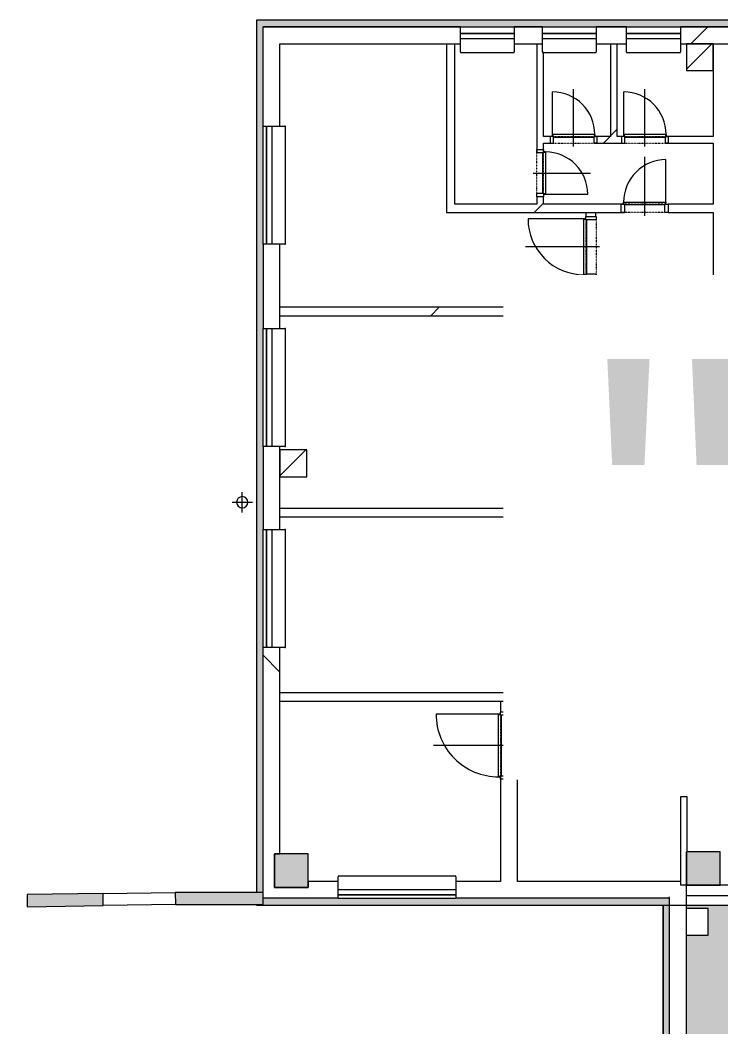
# Model space of a CAD drawing. Header units: millimetres. Extents: x -17526 to 208316, y -45352 to 20466.
# Drawn here: x 6900 to 17315, y -6046 to 8910 of the extents above; entities that cross this region are included whole.
import ezdxf

# ---------------------------------------------------------------- set-up
doc = ezdxf.new("R2010")
doc.units = ezdxf.units.MM
doc.linetypes.add('Čerchovaná se dvěma tečkami', pattern=[2.59, 1, -0.53, 0, -0.53, 0, -0.53])
for name, color, linetype, lineweight in [('A-DETL-GENF', 92, 'Continuous', 9), ('A-DETL-THIN', 151, 'Continuous', 9), ('A-DOOR', 31, 'Continuous', 9), ('A-DOOR-FRAM', 31, 'Continuous', 9), ('A-GENM', 13, 'Continuous', 9), ('A-GLAZ', 151, 'Continuous', 9), ('A-WALL', 113, 'Continuous', 9), ('A-WALL-PATT', 111, 'Continuous', 9), ('G-ANNO-TEXT', 231, 'Continuous', 9), ('P-PIPE', 3, 'Continuous', 9), ('P-PIPE-CNTR', 3, 'Continuous', 9), ('S-COLS', 52, 'Continuous', 9)]:
    doc.layers.add(name, color=color, linetype=linetype, lineweight=lineweight)
doc.styles.add('Arial', font='arial.ttf', dxfattribs={"height": 5000})
pattern_1 = [(45, (0, 0), (-4242.6, 4242.6), [])]
pattern_2 = [(45, (0, 0), (-7184, 7184), []), (45, (2874, 0), (-7184, 7184), []), (45, (8621, 0), (-4310.5, 10058), [4064, -2032, 67, -1965])]
pattern_3 = [(45, (0, 0), (-7184.2, 7184.2), []), (45, (2874, -3e-12), (-7184.2, 7184.2), []), (45, (8621, -8e-12), (-4310.5, 10058), [4064, -2032, 67, -1965])]
pattern_4 = [(45, (0, 0), (-7184, 7184), []), (45, (2874, -3e-12), (-7184, 7184), []), (45, (8621, -7e-12), (-4311, 10058), [4064, -2032, 67, -1965])]

# ---------------------------------------------------------------- blocks, each defined once
blk = doc.blocks.new('OKNO_2k_ - OKNO_2k_1750 x 1750-1963716-Mapka _ závislý 13')
at = {"layer": 'A-GLAZ'}
for p, q in [((-875, 126), (875, 126)), ((-875, 75), (-875, 126)), ((875, 75), (-875, 75)), ((-875, 75), (875, 75)), ((-875, -5), (-875, 75)), ((875, 126), (875, 75)), ((875, 75), (875, -5)), ((875, -5), (-875, -5))]:
    blk.add_line(p, q, dxfattribs=at)
blk = doc.blocks.new('OKNO_1k - OKNO_1k_800x900-2034288-Mapka _ závislý 13')
at = {"layer": 'A-GLAZ'}
for p, q in [((-400, 126), (400, 126)), ((-400, 25), (-400, 126)), ((400, 25), (-400, 25)), ((-400, 25), (400, 25)), ((-400, -55), (-400, 25)), ((400, 126), (400, 25)), ((400, 25), (400, -55)), ((400, -55), (-400, -55))]:
    blk.add_line(p, q, dxfattribs=at)
blk = doc.blocks.new('parapet s nosem_vnitní - parapet s nosem_vnitní-1280353-Mapka _ závislý 13')
at = {"layer": 'A-GENM'}
for p, q in [((-400, -190), (-400, 0)), ((400, 0), (400, -190)), ((-400, -190), (-400, -200)), ((-400, -200), (400, -200)), ((-400, -200), (400, -200)), ((400, -200), (400, -190))]:
    blk.add_line(p, q, dxfattribs=at)
blk = doc.blocks.new('OKNO_1k - OKNO_1k_800x900-2034289-Mapka _ závislý 13')
at = {"layer": 'A-GLAZ'}
for p, q in [((-400, 126), (400, 126)), ((-400, 25), (-400, 126)), ((400, 25), (-400, 25)), ((-400, 25), (400, 25)), ((-400, -55), (-400, 25)), ((400, 126), (400, 25)), ((400, 25), (400, -55)), ((400, -55), (-400, -55))]:
    blk.add_line(p, q, dxfattribs=at)
blk = doc.blocks.new('Betonový čtvercový sloup - 400 x 400-V66-Mapka _ závislý 13')
at = {"layer": 'S-COLS'}
h = blk.add_hatch(dxfattribs=at)
h.set_pattern_fill('FP_71', color=256, style=0, pattern_type=2)
h.set_pattern_definition([(45, (-16971, -2366), (-7184, 7184), []), (45, (-14098, -2366), (-7184, 7184), []), (45, (-8350, -2366), (-4311, 10058), [4064, -2032, 67, -1965])])
h.paths.add_polyline_path([(-200, -200), (200, -200), (200, 200), (-200, 200)])
for p, q in [((200, 200), (-200, 200)), ((-200, 200), (-200, -200)), ((200, -200), (200, 200)), ((-200, -200), (200, -200))]:
    blk.add_line(p, q, dxfattribs=at)
blk = doc.blocks.new('parapet s nosem_vnitní - parapet s nosem_vnitní-1501804-Mapka _ závislý 13')
at = {"layer": 'A-GENM'}
for p, q in [((-875, -190), (-875, 0)), ((875, 0), (875, -190)), ((-875, -190), (-875, -200)), ((-875, -200), (875, -200)), ((-875, -200), (875, -200)), ((875, -200), (875, -190))]:
    blk.add_line(p, q, dxfattribs=at)
blk = doc.blocks.new('DVERE_1k_oblozka - DD03_01_800x1970_koupelna-1549494-Mapka _ závislý 13')
at = {"layer": 'A-DOOR'}
for p, q in [((-450, 78), (-400, 78)), ((-450, -72), (-450, 78)), ((-400, 78), (-400, -72)), ((0, 128), (0, -972)), ((400, 78), (450, 78)), ((400, -72), (400, 78)), ((450, 78), (450, -72)), ((-400, -72), (-450, -72)), ((-415, -72), (-415, -932)), ((-415, -87), (-400, -87)), ((-415, -102), (-415, -87)), ((415, -102), (-415, -102)), ((-400, -62), (400, -62)), ((305, -102), (-305, -102)), ((450, -72), (400, -72)), ((400, -87), (415, -87)), ((415, -102), (415, -72)), ((415, -87), (415, -102))]:
    blk.add_line(p, q, dxfattribs=at)
at = {"layer": 'A-DOOR', "linetype": 'Čerchovaná se dvěma tečkami'}
for p, q in [((-400, 78), (400, 78)), ((-400, -72), (400, -72))]:
    blk.add_line(p, q, dxfattribs=at)
at = {"layer": 'A-DOOR'}
blk.add_arc((-415, -102), 830, 270, 0, dxfattribs=at)
at = {"layer": 'A-DOOR-FRAM'}
for p, q in [((-450, 78), (-400, 78)), ((-400, 78), (-400, -72)), ((400, -72), (400, 78)), ((450, 78), (400, 78)), ((-400, -72), (-450, -72)), ((400, -72), (450, -72))]:
    blk.add_line(p, q, dxfattribs=at)
blk = doc.blocks.new('DVERE_1k_oblozka - DD03_01_600x1970_koupelna-1940558-Mapka _ závislý 13')
at = {"layer": 'A-DOOR'}
for p, q in [((-350, 65), (-300, 65)), ((-350, -60), (-350, 65)), ((-300, 65), (-300, -60)), ((0, 115), (0, -760)), ((300, 65), (350, 65)), ((300, -60), (300, 65)), ((350, 65), (350, -60)), ((-300, -60), (-350, -60)), ((-315, -60), (-315, -720)), ((-315, -75), (-300, -75)), ((-315, -90), (-315, -75)), ((315, -90), (-315, -90)), ((-300, -50), (300, -50)), ((205, -90), (-205, -90)), ((350, -60), (300, -60)), ((300, -75), (315, -75)), ((315, -90), (315, -60)), ((315, -75), (315, -90))]:
    blk.add_line(p, q, dxfattribs=at)
at = {"layer": 'A-DOOR', "linetype": 'Čerchovaná se dvěma tečkami'}
for p, q in [((-300, 65), (300, 65)), ((-300, -60), (300, -60))]:
    blk.add_line(p, q, dxfattribs=at)
at = {"layer": 'A-DOOR'}
blk.add_arc((-315, -90), 630, 270, 0, dxfattribs=at)
at = {"layer": 'A-DOOR-FRAM'}
for p, q in [((-350, 65), (-300, 65)), ((-300, 65), (-300, -60)), ((300, -60), (300, 65)), ((350, 65), (300, 65)), ((-300, -60), (-350, -60)), ((300, -60), (350, -60))]:
    blk.add_line(p, q, dxfattribs=at)
blk = doc.blocks.new('DVERE_1k_oblozka - DD03_01_600x1970_koupelna-1549500-Mapka _ závislý 13')
at = {"layer": 'A-DOOR'}
for p, q in [((-315, 47), (-315, 707)), ((0, -103), (0, 747)), ((-300, 47), (-350, 47)), ((-350, 47), (-350, -53)), ((315, 77), (-315, 77)), ((-315, 77), (-315, 62)), ((-315, 62), (-300, 62)), ((-300, -53), (-300, 47)), ((-300, 37), (300, 37)), ((205, 77), (-205, 77)), ((300, 62), (315, 62)), ((350, 47), (300, 47)), ((300, 47), (300, -53)), ((315, 62), (315, 77)), ((315, 77), (315, 47)), ((350, -53), (350, 47)), ((-350, -53), (-300, -53)), ((300, -53), (350, -53))]:
    blk.add_line(p, q, dxfattribs=at)
at = {"layer": 'A-DOOR', "linetype": 'Čerchovaná se dvěma tečkami'}
for p, q in [((-300, 47), (300, 47)), ((-300, -53), (300, -53))]:
    blk.add_line(p, q, dxfattribs=at)
at = {"layer": 'A-DOOR'}
blk.add_arc((-315, 77), 630, 360, 90, dxfattribs=at)
at = {"layer": 'A-DOOR-FRAM'}
for p, q in [((-300, 47), (-350, 47)), ((-300, -53), (-300, 47)), ((300, 47), (300, -53)), ((300, 47), (350, 47)), ((-350, -53), (-300, -53)), ((350, -53), (300, -53))]:
    blk.add_line(p, q, dxfattribs=at)
blk = doc.blocks.new('DVERE_1k_oblozka - DD03_01_600x1970_koupelna-1549499-Mapka _ závislý 13')
at = {"layer": 'A-DOOR'}
for p, q in [((-350, 53), (-300, 53)), ((-350, -47), (-350, 53)), ((-300, 53), (-300, -47)), ((0, 103), (0, -747)), ((300, 53), (350, 53)), ((300, -47), (300, 53)), ((350, 53), (350, -47)), ((-300, -47), (-350, -47)), ((-315, -47), (-315, -707)), ((-315, -62), (-300, -62)), ((-315, -77), (-315, -62)), ((315, -77), (-315, -77)), ((-300, -37), (300, -37)), ((205, -77), (-205, -77)), ((350, -47), (300, -47)), ((300, -62), (315, -62)), ((315, -77), (315, -47)), ((315, -62), (315, -77))]:
    blk.add_line(p, q, dxfattribs=at)
at = {"layer": 'A-DOOR', "linetype": 'Čerchovaná se dvěma tečkami'}
for p, q in [((-300, 53), (300, 53)), ((-300, -47), (300, -47))]:
    blk.add_line(p, q, dxfattribs=at)
at = {"layer": 'A-DOOR'}
blk.add_arc((-315, -77), 630, 270, 0, dxfattribs=at)
at = {"layer": 'A-DOOR-FRAM'}
for p, q in [((-350, 53), (-300, 53)), ((-300, 53), (-300, -47)), ((300, -47), (300, 53)), ((350, 53), (300, 53)), ((-300, -47), (-350, -47)), ((300, -47), (350, -47))]:
    blk.add_line(p, q, dxfattribs=at)
blk = doc.blocks.new('DVERE_1k_oblozka - DD03_01_800x1970_koupelna-1941344-Mapka _ závislý 13')
at = {"layer": 'A-DOOR'}
for p, q in [((0, 178), (0, -1022)), ((-450, 128), (-400, 128)), ((-450, -122), (-450, 128)), ((-400, 128), (-400, -122)), ((400, 128), (450, 128)), ((400, -122), (400, 128)), ((450, 128), (450, -122)), ((-400, -122), (-450, -122)), ((-415, -122), (-415, -982)), ((-415, -137), (-400, -137)), ((-415, -152), (-415, -137)), ((-400, -112), (400, -112)), ((450, -122), (400, -122)), ((400, -137), (415, -137)), ((415, -152), (415, -122)), ((415, -137), (415, -152)), ((415, -152), (-415, -152)), ((305, -152), (-305, -152))]:
    blk.add_line(p, q, dxfattribs=at)
at = {"layer": 'A-DOOR', "linetype": 'Čerchovaná se dvěma tečkami'}
for p, q in [((-400, 128), (400, 128)), ((-400, -122), (400, -122))]:
    blk.add_line(p, q, dxfattribs=at)
at = {"layer": 'A-DOOR'}
blk.add_arc((-415, -152), 830, 270, 0, dxfattribs=at)
at = {"layer": 'A-DOOR-FRAM'}
for p, q in [((-450, 128), (-400, 128)), ((-400, 128), (-400, -122)), ((400, -122), (400, 128)), ((450, 128), (400, 128)), ((-400, -122), (-450, -122)), ((400, -122), (450, -122))]:
    blk.add_line(p, q, dxfattribs=at)
blk = doc.blocks.new('DVERE_1k_oblozka - DD03_01_900x1970-1941784-Mapka _ závislý 13')
at = {"layer": 'A-DOOR'}
for p, q in [((0, 178), (0, -1122)), ((-500, 128), (-450, 128)), ((-500, -122), (-500, 128)), ((-450, 128), (-450, -122)), ((450, 128), (500, 128)), ((450, -122), (450, 128)), ((500, 128), (500, -122)), ((-450, -122), (-500, -122)), ((-465, -122), (-465, -1082)), ((-465, -137), (-450, -137)), ((-465, -152), (-465, -137)), ((-450, -112), (450, -112)), ((500, -122), (450, -122)), ((450, -137), (465, -137)), ((465, -152), (465, -122)), ((465, -137), (465, -152)), ((465, -152), (-465, -152)), ((355, -152), (-355, -152))]:
    blk.add_line(p, q, dxfattribs=at)
at = {"layer": 'A-DOOR', "linetype": 'Čerchovaná se dvěma tečkami'}
for p, q in [((-450, 128), (450, 128)), ((-450, -122), (450, -122))]:
    blk.add_line(p, q, dxfattribs=at)
at = {"layer": 'A-DOOR'}
blk.add_arc((-465, -152), 930, 270, 0, dxfattribs=at)
at = {"layer": 'A-DOOR-FRAM'}
for p, q in [((-500, 128), (-450, 128)), ((-450, 128), (-450, -122)), ((450, -122), (450, 128)), ((500, 128), (450, 128)), ((-450, -122), (-500, -122)), ((450, -122), (500, -122))]:
    blk.add_line(p, q, dxfattribs=at)
blk = doc.blocks.new('DVERE_1k_oblozka - DD03_01_800x1970_koupelna-2042788-Mapka _ závislý 13')
at = {"layer": 'A-DOOR'}
for p, q in [((0, -78), (0, 922)), ((-415, 22), (-415, 882)), ((-400, 22), (-450, 22)), ((-450, 22), (-450, -28)), ((415, 52), (-415, 52)), ((-415, 52), (-415, 37)), ((-415, 37), (-400, 37)), ((-400, -28), (-400, 22)), ((-400, 12), (400, 12)), ((305, 52), (-305, 52)), ((400, 37), (415, 37)), ((450, 22), (400, 22)), ((400, 22), (400, -28)), ((415, 37), (415, 52)), ((415, 52), (415, 22)), ((450, -28), (450, 22)), ((-450, -28), (-400, -28)), ((400, -28), (450, -28))]:
    blk.add_line(p, q, dxfattribs=at)
at = {"layer": 'A-DOOR', "linetype": 'Čerchovaná se dvěma tečkami'}
for p, q in [((-400, 22), (400, 22)), ((-400, -28), (400, -28))]:
    blk.add_line(p, q, dxfattribs=at)
at = {"layer": 'A-DOOR'}
blk.add_arc((-415, 52), 830, 360, 90, dxfattribs=at)
at = {"layer": 'A-DOOR-FRAM'}
for p, q in [((-400, 22), (-450, 22)), ((-400, -28), (-400, 22)), ((400, 22), (400, -28)), ((400, 22), (450, 22)), ((-450, -28), (-400, -28)), ((450, -28), (400, -28))]:
    blk.add_line(p, q, dxfattribs=at)

msp = doc.modelspace()

# ---------------------------------------------------------------- hatches: boundary and pattern name
at = {"layer": 'A-DETL-GENF'}
h = msp.add_hatch(color=1, dxfattribs=at)
h.paths.add_polyline_path([(-1285.4, -28962.3), (-1285.4, -27933.8), (-1455.4, -27933.8), (-1455.4, -28962.3)])
h.paths.add_polyline_path([(11369.6, -28962.3), (16759.3, -28962.3), (16759.3, -27933.8), (11369.6, -27933.8), (11369.6, -28335)])
h.paths.add_polyline_path([(-1035.4, -28962.3), (11069.6, -28962.3), (11069.6, -27933.8), (4809.6, -27933.8), (4809.6, -27115.5), (4949.6, -27115.5), (4949.6, -26157.5), (-1205.4, -26157.5), (-1205.4, -27300), (-750.4, -27300), (-750.4, -27933.8), (-1035.4, -27933.8), (-1035.4, -28937.8)])
h.paths.add_polyline_path([(45042.1, -17205.8), (45042.1, -17200.8), (44742.1, -17205.8)])
h.paths.add_polyline_path([(42034.1, -17205.8), (41224.5, -17205.8), (41224.5, -17625.8), (40824.5, -17625.8), (40824.5, -17205.8), (39079.5, -17205.8), (39079.5, -16585.8), (39479.5, -16585.8), (39479.5, -16955.8), (42112.1, -16955.8), (42112.1, -16555.8), (42512.1, -16555.8), (42496, -16980.7), (42354.1, -17200.8), (42034.1, -17200.8)])
h.paths.add_polyline_path([(42354.1, -17205.8), (42354.1, -17520.8), (42034.1, -17520.8), (42034.1, -17205.8), (42112.1, -17205.8)])
h.paths.add_polyline_path([(24503.5, -28812.5), (28848.8, -28812.5), (28848.8, -28417.5), (29248.8, -28417.5), (29248.8, -28812.5), (34843.3, -28812.5), (34843.3, -28514.7), (34943.3, -28514.7), (34943.3, -27156.7), (41263.6, -27156.7), (41263.6, -22765.8), (40848.6, -22765.8), (40848.6, -22732.3), (40759, -22732.3), (40759, -22382.3), (41263.6, -22365.8), (41263.6, -19232.3), (41513.6, -19251.5), (41513.6, -19829.6), (43603.6, -19829.6), (43603.6, -19579.6), (43653.6, -19579.6), (43653.6, -19829.6), (44453.6, -19829.6), (44453.6, -19579.6), (44503.6, -19579.6), (44503.6, -19829.6), (48737.1, -19829.6), (48737.1, -17205.8), (47789.6, -17205.8), (47789.6, -17500.8), (47489.6, -17500.8), (47489.6, -17205.8), (45042.1, -17205.8), (45042.1, -17500.8), (44742.1, -17500.8), (44742.1, -17205.8), (42357.3, -17200.8), (42512.1, -16955.8), (48087.1, -16955.8), (48087.1, -16583.6), (48487.1, -16583.6), (48487.1, -10920.5), (48087.1, -10920.5), (48087.1, -10523.2), (42500.1, -10563.9), (42500.1, -10951), (42082.7, -10951.7), (42080.1, -10563.9), (41929.3, -10561), (41928.1, -10384.9), (40828.1, -10392.4), (40828.1, -10572.4), (38759.3, -10577.1), (38758.2, -10406.4), (38708.1, -10392.4), (38707.7, -10372.1), (37057.9, -10372.1), (37057.7, -10417.9), (37008.2, -10418.2), (37009.4, -10598.2), (33487.1, -10622.1), (33487.1, -11022.1), (33087.1, -11022.1), (33087.1, -16631.1), (33507.1, -16631.1), (33507.1, -17172.1), (33087.1, -17172.1), (33087.1, -17584.7), (29279, -17584.7), (29279, -17934.7), (28779, -17934.7), (28779, -17584.7), (23610.3, -17584.7), (23610.3, -18004.7), (23210.3, -18004.7), (23210.3, -16843.3), (22810.3, -16829.6), (22810.3, -16443.3), (23210.3, -16443.3), (23210.3, -12505.8), (23541.7, -12485.5), (23560.3, -12480.8), (23560.3, -17334.7), (23625.3, -17334.7), (23625.3, -4240.9), (23560.3, -4240.9), (23541.7, -11622.1), (23460.3, -11605.8), (23210.3, -11605.8), (23210.3, -10845.8), (22875.3, -10845.8), (22875.3, -10445.8), (23210.3, -10445.8), (23210.3, -4686.1), (22875.3, -4686.1), (22875.3, -4286.1), (23210.3, -4286.1), (23210.3, -4240.9), (16802.7, -4240.9), (16802.7, -4286.1), (17127.7, -4286.1), (17127.7, -4686.1), (16802.7, -4686.1), (16802.7, -10445.8), (17127.7, -10445.8), (17127.7, -10845.8), (16802.7, -10845.8), (16802.7, -16143.3), (17227.5, -16143.3), (17227.5, -16843.3), (16827.5, -16843.3), (16827.5, -16443.3), (11232.1, -16443.3), (11217.5, -16843.3), (10832.1, -16843.3), (10832.1, -16443.3), (5257.1, -16443.3), (5257.1, -16143.3), (6092.8, -16140.2), (6092.8, -15478.3), (6432.8, -15478.3), (6432.8, -9908.2), (6022.8, -9908.2), (6022.8, -9358.2), (6432.8, -9358.2), (6432.8, -6966.2), (6002.8, -6966.2), (6002.8, -6451.2), (6432.8, -6451.2), (6432.8, -886.8), (5900, -886.8), (5900, -431.8), (447.8, -431.8), (447.8, -871.8), (12.8, -890.9), (12.8, -6443.2), (432.8, -6443.2), (432.8, -6963.2), (12.8, -6963.2), (12.8, -9340.2), (447.8, -9340.2), (447.8, -9908.2), (12.8, -9908.2), (12.8, -14351.8), (-342.2, -14357.8), (-342.2, -15446.9), (-318.2, -15451.8), (-317.2, -15451.8), (467.8, -15451.8), (467.8, -16130), (2760.9, -16130), (2760.9, -15402.4), (3215.9, -15402.4), (3215.9, -16140), (3305.9, -16143.3), (3305.9, -16430), (-790.4, -16430), (-790.4, -16830), (-1205.4, -16830), (-1205.4, -21265), (-790.4, -21265), (-790.4, -21665), (-1205.4, -21665), (-1185.8, -25857.5), (5249.6, -25857.5), (5249.6, -27683.8), (10849.6, -27683.8), (10849.6, -27206.6), (11249.6, -27206.6), (11249.6, -27683.8), (16846.5, -27683.8), (16846.5, -27206.6), (17246.5, -27206.6), (17246.5, -24339.4), (17496.5, -24339.4), (17496.5, -25069.4), (18036.5, -25069.4), (18036.5, -25319.4), (18936.5, -25319.4), (18936.5, -25069.4), (21126.5, -25069.4), (21126.5, -25319.4), (22011.5, -25319.4), (22026.5, -25069.4), (22602.5, -25069.4), (22602.5, -22482.5), (22952.5, -22482.5), (22952.5, -22392.5), (23352.5, -22392.5), (23352.5, -22812.5), (22952.5, -22812.5), (22952.5, -28412.5), (23297.5, -28412.5), (23297.5, -28812.5), (23541.7, -28812.5)])
h.paths.add_polyline_path([(31743.3, -24342.5), (31757.8, -24292.5), (31843.3, -24292.5), (31843.3, -24342.5), (31757.8, -24342.5)])
h.paths.add_polyline_path([(11249.6, -24274.3), (11149.6, -24274.3), (11149.6, -24224.3), (11249.6, -24224.3)])
h.paths.add_polyline_path([(31757.8, -23492.5), (31743.3, -23492.5), (31757.8, -23442.5), (31843.3, -23442.5), (31843.3, -23492.5)])
h.paths.add_polyline_path([(11249.6, -23424.3), (11149.6, -23424.3), (11149.6, -23374.3), (11249.6, -23374.3)])
h.paths.add_polyline_path([(23496.5, -22812.5), (23496.5, -22712.5), (23546.5, -22712.5), (23541.7, -22812.5)])
h.paths.add_polyline_path([(24346.5, -22812.5), (24346.5, -22712.5), (24396.5, -22712.5), (24396.5, -22812.5)])
h.paths.add_polyline_path([(31913.3, -22812.5), (31913.3, -22712.5), (31963.3, -22712.5), (31963.3, -22812.5)])
h.paths.add_polyline_path([(30443.3, -22812.5), (30393.3, -22812.5), (30393.3, -22712.5), (30443.3, -22712.5)])
h.paths.add_polyline_path([(32813.3, -22812.5), (32763.3, -22812.5), (32763.3, -22712.5), (32813.3, -22712.5)])
h.paths.add_polyline_path([(29593.3, -22812.5), (29543.3, -22812.5), (29543.3, -22712.5), (29593.3, -22712.5)])
h.paths.add_polyline_path([(28016.5, -22812.5), (27966.5, -22812.5), (27966.5, -22712.5), (28016.5, -22712.5)])
h.paths.add_polyline_path([(27116.5, -22812.5), (27116.5, -22712.5), (27166.5, -22712.5), (27166.5, -22812.5)])
h.paths.add_polyline_path([(17309.3, -22802.5), (16909.3, -22802.5), (16909.3, -22382.5), (17309.3, -22382.5)])
h.paths.add_polyline_path([(35188.3, -22732.3), (34688.3, -22732.3), (34688.3, -22382.3), (35188.3, -22382.3), (35188.3, -22532.3)])
h.paths.add_polyline_path([(34015.8, -22719.8), (33790.8, -22712.5), (33790.8, -22544.8), (34015.8, -22544.8)])
h.paths.add_polyline_path([(28779, -22712.5), (28779, -22362.5), (29279, -22362.5), (29279, -22712.5)])
h.paths.add_polyline_path([(35422.6, -22532.3), (35422.6, -22382.3), (35472.6, -22382.3), (35472.6, -22532.3)])
h.paths.add_polyline_path([(36322.6, -22532.3), (36272.6, -22532.3), (36272.6, -22382.3), (36322.6, -22382.3)])
h.paths.add_polyline_path([(1999, -22425), (1899, -22425), (1899, -22375), (1999, -22375)])
h.paths.add_polyline_path([(4809.6, -21665), (4809.6, -21265), (5249.6, -21265), (5249.6, -21665), (4949.6, -21665)])
h.paths.add_polyline_path([(9750.8, -21599.6), (9700.8, -21599.6), (9700.8, -21499.6), (9750.8, -21522.4), (9750.8, -21562)])
h.paths.add_polyline_path([(10550.8, -21599.6), (10550.8, -21499.6), (10600.8, -21522.4), (10600.8, -21599.6)])
h.paths.add_polyline_path([(7520.8, -21599.6), (7470.8, -21599.6), (7470.8, -21499.6), (7520.8, -21522.4), (7520.8, -21562)])
h.paths.add_polyline_path([(6670.8, -21599.6), (6620.8, -21599.6), (6620.8, -21499.6), (6670.8, -21522.4)])
h.paths.add_polyline_path([(1899, -21575), (1899, -21525), (1999, -21525), (1999, -21575)])
h.paths.add_polyline_path([(10867.8, -21562), (10867.8, -21212), (11367.8, -21212), (11363.5, -21562), (11149.6, -21562)])
h.paths.add_polyline_path([(3649.6, -21415), (3599.6, -21415), (3599.6, -21265), (3649.6, -21265)])
h.paths.add_polyline_path([(4499.6, -21415), (4449.6, -21415), (4449.6, -21265), (4499.6, -21265)])
h.paths.add_polyline_path([(22922.5, -21322.5), (22872.5, -21322.5), (22872.5, -21222.5), (22922.5, -21222.5)])
h.paths.add_polyline_path([(22222.5, -21322.5), (22222.5, -21222.5), (22272.5, -21222.5), (22272.5, -21322.5)])
h.paths.add_polyline_path([(3305.9, -20900), (3155.9, -20900), (3155.9, -20850), (3305.9, -20850)])
h.paths.add_polyline_path([(32004.6, -20879.4), (31954.6, -20879.2), (31955.2, -20729.2), (32005.2, -20729.2)])
h.paths.add_polyline_path([(31004.6, -20875.6), (31005.2, -20725.4), (31055.2, -20725.4), (31054.6, -20875.6), (31004.6, -20875.4)])
h.paths.add_polyline_path([(28113.7, -20863.9), (28063.7, -20863.7), (28064.3, -20713.7), (28114.3, -20713.9), (28113.7, -20863.7)])
h.paths.add_polyline_path([(27163.7, -20860.1), (27113.7, -20859.9), (27114.3, -20709.9), (27164.3, -20710.1), (27163.7, -20859.9)])
h.paths.add_polyline_path([(25946.1, -20705.3), (25646.1, -20704.1), (25646.1, -19936.3), (25946.1, -19936.3), (25946.1, -20036.3)])
h.paths.add_polyline_path([(24783.4, -20237.4), (24733.5, -20235.7), (24737, -20135.8), (24786.9, -20137.5), (24783.5, -20235.7)])
h.paths.add_polyline_path([(23933.9, -20207.8), (23884, -20206), (23887.5, -20106.1), (23937.4, -20107.8), (23934, -20206)])
h.paths.add_polyline_path([(3305.9, -20050), (3155.9, -20050), (3155.9, -20000), (3305.9, -20000)])
h.paths.add_polyline_path([(7770, -19675.3), (7769.4, -19525.3), (7819.4, -19525.3), (7820, -19675.1)])
h.paths.add_polyline_path([(8620, -19672.1), (8619.4, -19522.1), (8669.4, -19525.1), (8670, -19671.9)])
h.paths.add_polyline_path([(11985.8, -19659.3), (11985.8, -19509.3), (12035.2, -19509.2), (12035.2, -19659.2)])
h.paths.add_polyline_path([(12835.8, -19656.1), (12835.8, -19506.1), (12885.2, -19505.9), (12885.2, -19655.9)])
h.paths.add_polyline_path([(13835.3, -19543.3), (13535.3, -19543.3), (13535.3, -19143.3), (13835.3, -19143.3), (13835.3, -19503.5)])
h.paths.add_polyline_path([(20731.5, -19336.3), (20731.5, -19286.3), (20831.5, -19286.3), (20831.5, -19336.3)])
h.paths.add_polyline_path([(40953.6, -19232.3), (40903.6, -19232.3), (40903.6, -19132.3), (40953.6, -19132.3)])
h.paths.add_polyline_path([(40103.6, -19232.3), (40053.6, -19232.3), (40053.6, -19132.3), (40103.6, -19132.3)])
h.paths.add_polyline_path([(17057.2, -19013.3), (17007.2, -19013.3), (17007.2, -18913.3), (17057.2, -18913.3)])
h.paths.add_polyline_path([(17907.2, -19013.3), (17857.2, -19013.3), (17857.2, -18913.3), (17907.2, -18913.3)])
h.paths.add_polyline_path([(15325.5, -19013.3), (15285.3, -19013.3), (15285.3, -18913.3), (15335.3, -18913.3), (15335.3, -19013.3)])
h.paths.add_polyline_path([(16035.3, -19013.3), (16035.3, -18913.3), (16085.3, -18913.3), (16085.3, -19013.3)])
h.paths.add_polyline_path([(23026.1, -18846.3), (23026.1, -18746.3), (23076.1, -18746.3), (23076.1, -18846.3)])
h.paths.add_polyline_path([(22376.1, -18846.3), (22376.1, -18746.3), (22426.1, -18746.3), (22426.1, -18846.3)])
h.paths.add_polyline_path([(20831.5, -18686.3), (20731.5, -18686.3), (20731.5, -18636.3), (20831.5, -18636.3)])
h.paths.add_polyline_path([(21500.3, -18186.3), (21200.3, -18186.3), (21200.3, -16779.6), (21500.3, -16779.6), (21500.3, -18116.1)])
h.paths.add_polyline_path([(34805.2, -17972.1), (34805.2, -17272.1), (35215.2, -17272.1), (35215.2, -17972.1), (35053.7, -17972.1)])
h.paths.add_polyline_path([(34715.2, -17272.1), (34715.2, -17172.1), (34765.2, -17172.1), (34765.2, -17272.1)])
h.paths.add_polyline_path([(33915.2, -17272.1), (33865.2, -17272.1), (33865.2, -17172.1), (33915.2, -17172.1)])
h.paths.add_polyline_path([(47489.6, -17205.8), (47796.3, -17200.8), (47789.6, -17200.8), (47489.6, -17200.8)])
h.paths.add_polyline_path([(4822.1, -16843.3), (4822.1, -16143.3), (5172.1, -16143.3), (5157.1, -16843.3), (5055.4, -16843.3)])
h.paths.add_polyline_path([(-317.2, -16140), (-318.2, -16130), (-318.2, -16140)])
h.paths.add_polyline_path([(19529.4, -15761.9), (19529.4, -15711.9), (19629.4, -15711.9), (19629.4, -15761.9)])
h.paths.add_polyline_path([(21856.9, -15761.9), (21856.9, -15711.9), (21956.9, -15711.9), (21956.9, -15761.9)])
h.paths.add_polyline_path([(3215.8, -15384.9), (3215.9, -15334.9), (3315.8, -15334.9), (3315.8, -15384.9), (3215.9, -15384.9)])
h.paths.add_polyline_path([(19529.4, -15111.9), (19529.4, -15061.9), (19629.4, -15061.9), (19629.4, -15111.9)])
h.paths.add_polyline_path([(21856.9, -15111.9), (21856.9, -15061.9), (21956.9, -15061.9), (21956.9, -15111.9)])
h.paths.add_polyline_path([(19529.4, -14851.9), (19529.4, -14801.9), (19629.4, -14801.9), (19629.4, -14851.9)])
h.paths.add_polyline_path([(21956.9, -14750.1), (21856.9, -14750.1), (21856.9, -14700.1), (21956.9, -14709.8)])
h.paths.add_polyline_path([(3315.8, -14534.9), (3215.8, -14534.9), (3215.8, -14484.9), (3315.8, -14484.9)])
h.paths.add_polyline_path([(19629.4, -14201.9), (19529.4, -14201.9), (19529.4, -14151.9), (19629.4, -14151.9)])
h.paths.add_polyline_path([(21956.9, -14100.1), (21856.9, -14100.1), (21856.9, -14050.1), (21956.9, -14050.1)])
h.paths.add_polyline_path([(38929.5, -13752.1), (38929.5, -13702.1), (39079.5, -13702.1), (39079.5, -13752.1)])
h.paths.add_polyline_path([(39079.5, -12902.1), (38929.5, -12902.1), (38929.5, -12852.1), (39079.5, -12852.1)])
h.paths.add_polyline_path([(39199.5, -12689.7), (39199.5, -12589.7), (39249.1, -12589.4), (39249.1, -12689.4)])
h.paths.add_polyline_path([(39849.5, -12686.6), (39849.1, -12586.6), (39899.1, -12586.6), (39899.5, -12686.3)])
h.paths.add_polyline_path([(42413.9, -12047.2), (42413.4, -11997.2), (42513.4, -11997.2), (42500.1, -12046.4)])
h.paths.add_polyline_path([(20027.1, -11479.2), (19977.1, -11479.2), (19977.1, -11379.2), (20027.1, -11379.2)])
h.paths.add_polyline_path([(20877.1, -11479.2), (20827.1, -11479.2), (20827.1, -11379.2), (20877.1, -11379.2)])
h.paths.add_polyline_path([(42406, -11197.2), (42413.4, -11147.2), (42505.5, -11147.2), (42500.1, -11196.4), (42413.4, -11197.2)])
h.paths.add_polyline_path([(4612.8, -11177.1), (4612.8, -11127.1), (4712.6, -11126.7), (4709.8, -11176.7)])
h.paths.add_polyline_path([(39479.5, -10977.1), (39079.5, -10977.1), (39079.5, -10577.1), (39479.5, -10584.2)])
h.paths.add_polyline_path([(4610, -10327.1), (4610, -10277.1), (4709.8, -10276.7), (4709.8, -10326.7)])
h.paths.add_polyline_path([(4595.8, -6045), (4595.8, -5995), (4695.6, -5994.7), (4695.6, -6044.7)])
h.paths.add_polyline_path([(4593, -5195), (4593, -5145), (4692.8, -5144.7), (4692.8, -5194.7)])
h.paths.add_polyline_path([(4942.8, -3625), (4892.8, -3625), (4892.8, -3525), (4942.8, -3525)])
h.paths.add_polyline_path([(5792.8, -3625), (5742.8, -3625), (5742.8, -3525), (5792.8, -3525)])
at = {"layer": 'A-WALL-PATT'}
h = msp.add_hatch(color=256, dxfattribs=at)
h.paths.add_polyline_path([(26432, 8810.3), (26432, 8910.3), (20902.7, 8910.3), (20902.7, 8810.3), (26332, 8810.3)])
h.paths.add_polyline_path([(10512, 8810.3), (19102.7, 8810.3), (19102.7, 8910.3), (10412, 8910.3), (10412, 8810.3)])
for color, points in [(256, [(10412, -4049.7), (10512, -4049.7), (10512, 8810.3), (10412, 8810.3), (10412, -3886.1)]), (256, [(7006.9, -4261.1), (8136.5, -4242.5), (8134, -4062.5), (7003.9, -4081.1)]), (256, [(10512, -4229.7), (10512, -4049.7), (9206.4, -4049.7), (9207.5, -4229.7), (10412, -4229.7)]), (256, [(15325.5, -4236.1), (16452.7, -4229.7), (16452.7, -4136.1), (10512, -4136.1), (10512, -4236.1), (11217.5, -4236.1)]), (41, [(16452.7, -16143.3), (16552.7, -16143.3), (16552.7, -4136.1), (16452.7, -4136.1), (16452.7, -14709.8)])]:
    msp.add_hatch(color=color, dxfattribs=at).paths.add_polyline_path(points)
h = msp.add_hatch(dxfattribs=at)
h.set_pattern_fill('FP_22', color=256, angle=-315, style=0, pattern_type=2)
h.set_pattern_definition([(225, (17119, 8810), (5747.4, -5747.4), []), (180, (7961, 6118), (-5747.4, -5747.4), [1016, -10478.7]), (225, (6945, 6118), (5747.4, -5747.4), [1016, -7112]), (270, (6226.7, 5400), (5747.4, -5747.4), [1016, -10478.7]), (315, (6227, 4384), (5747.4, 5747.4), [1016, -7112]), (180, (7961, 3665.3), (-5747.4, -5747.4), [1016, -10478.7]), (225, (8679.5, 4384), (5747.4, -5747.4), [1016, -7112]), (270, (8679.5, 5400), (5747.4, -5747.4), [1016, -10478.7]), (315, (7961, 6118), (5747.4, 5747.4), [1016, -7112]), (225, (5298, 2736.5), (5747.4, -5747.4), [2032, -6096])])
h.paths.add_polyline_path([(26082, 8560.3), (26332, 8560.3), (26332, 8810.3), (24043.4, 8810.3), (24043.4, 8560.3), (24465.6, 8560.3)])
h.paths.add_polyline_path([(10762, 8560.3), (13442.5, 8560.3), (13442.5, 8810.3), (10512, 8810.3), (10512, 8560.3)])
h.paths.add_polyline_path([(14662.5, 8560.3), (14662.5, 8810.3), (14242.5, 8810.3), (14242.5, 8560.3), (14577.1, 8560.3)])
h.paths.add_polyline_path([(21767.1, 8560.3), (23243.4, 8560.3), (23243.4, 8810.3), (20902.7, 8810.3), (20902.7, 8560.3)])
h.paths.add_polyline_path([(15462.5, 8560.3), (15912.5, 8577.6), (15912.5, 8810.3), (15462.5, 8810.3), (15462.5, 8604.7)])
h.paths.add_polyline_path([(16712.5, 8560.3), (19102.7, 8560.3), (19102.7, 8810.3), (16712.5, 8810.3), (16712.5, 8630.3)])
h = msp.add_hatch(dxfattribs=at)
h.set_pattern_fill('FP_21', color=256, angle=45, style=0, pattern_type=2)
h.set_pattern_definition([(315, (10512, -536.6), (5747.4, 5747.4), []), (270, (13204, -9694.5), (5747.4, -5747.4), [1016, -10478.7]), (315, (13204, -10710.5), (5747.4, 5747.4), [1016, -7112]), (0, (13922.5, -11429), (5747.4, 5747.4), [1016, -10478.7]), (45, (14938.5, -11429), (-5747.4, 5747.4), [1016, -7112]), (270, (15657, -9694.5), (5747.4, -5747.4), [1016, -10478.7]), (315, (14938.5, -8976), (5747.4, 5747.4), [1016, -7112]), (0, (13922.5, -8976), (5747.4, 5747.4), [1016, -10478.7]), (45, (13204, -9694.5), (-5747.4, 5747.4), [1016, -7112]), (315, (16586, -12358), (5747.4, 5747.4), [2032, -6096])])
h.paths.add_polyline_path([(10512, -3886.1), (10678.5, -3886.1), (10678.5, -3474), (10762, -3474), (10762, -408.1), (10512, -408.1), (10512, -3474)])
h.paths.add_polyline_path([(10642, 1341.9), (10762, 1341.9), (10759.8, 2577.8), (10512, 2577.8), (10512, 1341.9), (10562, 1341.9)])
h.paths.add_polyline_path([(10687.3, 4327.8), (10762, 4327.8), (10762, 5582.8), (10512, 5582.8), (10512, 4327.8), (10642, 4327.8)])
h.paths.add_polyline_path([(10562, 7332.8), (10762, 7332.8), (10762, 8560.3), (10512, 8560.3), (10512, 7332.8)])
h = msp.add_hatch(dxfattribs=at)
h.set_pattern_fill('FP_4', color=256, style=0, pattern_type=2)
h.set_pattern_definition(pattern_1)
h.paths.add_polyline_path([(14577.1, 6177.3), (14677.1, 6177.3), (14677.1, 6287.3), (14577.1, 6287.3)])
h.paths.add_polyline_path([(14577.1, 6987.3), (14677.1, 6987.3), (14662.5, 8560.3), (14577.1, 8560.3), (14577.1, 7998.8)])
h = msp.add_hatch(dxfattribs=at)
h.set_pattern_fill('FP_4', color=256, style=0, pattern_type=2)
h.set_pattern_definition(pattern_1)
h.paths.add_polyline_path([(15775.6, 7183.7), (15775.6, 8560.3), (15675.6, 8560.3), (15675.6, 7183.7)])
h = msp.add_hatch(dxfattribs=at)
h.set_pattern_fill('FP_4', color=256, style=0, pattern_type=2)
h.set_pattern_definition(pattern_1)
h.paths.add_polyline_path([(15835.6, 7083.7), (15835.6, 7183.7), (15475.6, 7183.7), (15475.6, 7083.7)])
h.paths.add_polyline_path([(16535.6, 7083.7), (17201.3, 7083.7), (17201.3, 7183.7), (16535.6, 7183.7)])
h.paths.add_polyline_path([(14677.1, 7083.7), (14775.6, 7083.7), (14775.6, 7183.7), (14677.1, 7183.7)])
h = msp.add_hatch(dxfattribs=at)
h.set_pattern_fill('FP_4', color=256, style=0, pattern_type=2)
h.set_pattern_definition(pattern_1)
h.paths.add_polyline_path([(15833.6, 6052.3), (15833.6, 6177.3), (13234.5, 6177.3), (13234.5, 6052.3), (15458.6, 6052.3)])
h.paths.add_polyline_path([(16533.6, 6052.3), (17201.3, 6052.3), (17201.3, 6177.3), (16533.6, 6177.3)])
h = msp.add_hatch(dxfattribs=at)
h.set_pattern_fill('FP_83', color=256, angle=45, style=0, pattern_type=2)
h.set_pattern_definition([(135, (15458.6, 4856), (-5747, -5747), []), (90, (12766.4, 14014), (-5747.4, 5747.4), [1016, -10478.7]), (135, (12766.4, 15030), (-5747.4, -5747.4), [1016, -7112]), (180, (12048, 15748.4), (-5747.4, -5747.4), [1016, -10478.7]), (225, (11032, 15748), (5747.4, -5747.4), [1016, -7112]), (90, (10313.6, 14014), (-5747.4, 5747.4), [1016, -10478.7]), (135, (11032, 13295.5), (-5747.4, -5747.4), [1016, -7112]), (180, (12048, 13295.5), (-5747.4, -5747.4), [1016, -10478.7]), (225, (12766.4, 14014), (5747.4, -5747.4), [1016, -7112]), (135, (9385, 16677), (-5747.4, -5747.4), [2032, -6096])])
h.paths.add_polyline_path([(15208.6, -1083.3), (15458.6, -1083.3), (15458.6, 1.7), (15208.6, 1.7)])
h.paths.add_polyline_path([(15208.6, 901.7), (15458.6, 901.7), (15458.6, 3076.7), (15208.6, 3076.7), (15208.6, 1186.2)])
h.paths.add_polyline_path([(15325.5, 3976.7), (15458.6, 3976.7), (15458.6, 5048), (15208.6, 5048), (15208.6, 3976.7)])
h = msp.add_hatch(dxfattribs=at)
h.set_pattern_fill('FP_4', color=256, style=0, pattern_type=2)
h.set_pattern_definition(pattern_1)
h.paths.add_polyline_path([(10762, 4519.2), (15208.6, 4519.2), (15208.6, 4644.2), (10762, 4644.2)])
h = msp.add_hatch(dxfattribs=at)
h.set_pattern_fill('FP_9', color=256, angle=45, style=0, pattern_type=2)
h.set_pattern_definition(pattern_4)
h.paths.add_polyline_path([(16678.6, -1150.8), (16728.6, -1150.8), (16728.6, 2919.2), (16678.6, 2919.2), (16678.6, 1186.2)])
h = msp.add_hatch(dxfattribs=at)
h.set_pattern_fill('FP_10', color=256, angle=45, style=0, pattern_type=2)
h.set_pattern_definition(pattern_3)
h.paths.add_polyline_path([(28613.4, 2869.2), (29223.4, 2869.2), (29223.4, 2919.2), (28613.4, 2919.2)])
h.paths.add_polyline_path([(18750.6, 2869.2), (19362.8, 2869.2), (19362.8, 2919.2), (16728.6, 2919.2), (16728.6, 2869.2)])
h.paths.add_polyline_path([(25524.9, 2869.2), (25524.9, 2919.2), (24464.9, 2919.2), (24464.9, 2869.2), (25029.9, 2869.2)])
h.paths.add_polyline_path([(27613.4, 2869.2), (27613.4, 2919.2), (26524.9, 2919.2), (26524.9, 2869.2), (27109.9, 2869.2)])
h.paths.add_polyline_path([(22292.8, 2869.2), (23464.9, 2869.2), (23464.9, 2919.2), (22292.8, 2919.2)])
h.paths.add_polyline_path([(20262.8, 2869.2), (21392.8, 2869.2), (21392.8, 2919.2), (20262.8, 2919.2)])
h = msp.add_hatch(dxfattribs=at)
h.set_pattern_fill('FP_10', color=256, angle=45, style=0, pattern_type=2)
h.set_pattern_definition(pattern_3)
h.paths.add_polyline_path([(16728.6, -1200.8), (16728.6, -1150.8), (16578.6, -1150.8), (16578.6, -1200.8), (16678.6, -1200.8)])
h.paths.add_polyline_path([(15458.6, -1200.8), (15678.6, -1200.8), (15678.6, -1150.8), (15458.6, -1150.8)])
h = msp.add_hatch(dxfattribs=at)
h.set_pattern_fill('FP_84', color=256, angle=45, style=0, pattern_type=2)
h.set_pattern_definition([(135, (14291, 326.5), (-5747, -5747), []), (90, (11599, 9484.4), (-5747.4, 5747.4), [1016, -10478.7]), (135, (11599, 10500), (-5747.4, -5747.4), [1016, -7112]), (180, (10880.5, 11219), (-5747.4, -5747.4), [1016, -10478.7]), (225, (9864.5, 11219), (5747.4, -5747.4), [1016, -7112]), (90, (9146, 9484.4), (-5747.4, 5747.4), [1016, -10478.7]), (135, (9864.5, 8766), (-5747.4, -5747.4), [1016, -7112]), (180, (10880.5, 8766), (-5747.4, -5747.4), [1016, -10478.7]), (225, (11599, 9484), (5747.4, -5747.4), [1016, -7112]), (135, (8217, 12148), (-5747.4, -5747.4), [2032, -6096])])
h.paths.add_polyline_path([(14291.1, -3886.1), (14291.1, -2365.8), (14041.1, -2365.8), (14041.1, -3886.1)])
h.paths.add_polyline_path([(14041.1, -1365.8), (14291.1, -1365.8), (14291.1, -1208.3), (14041.1, -1208.3)])
h = msp.add_hatch(dxfattribs=at)
h.set_pattern_fill('FP_20', color=256, angle=45, style=0, pattern_type=2)
h.set_pattern_definition([(45, (16531, -4136), (-5747, 5747), []), (8e-14, (25689, -1444), (5747.4, 5747.4), [1016, -10478.7]), (45, (26705, -1444), (-5747.4, 5747.4), [1016, -7112]), (90, (27423.4, -725.6), (-5747.4, 5747.4), [1016, -10478.7]), (135, (27423, 290.4), (-5747.4, -5747.4), [1016, -7112]), (8e-14, (25689, 1009), (5747.4, 5747.4), [1016, -10478.7]), (45, (24970.6, 290.4), (-5747.4, 5747.4), [1016, -7112]), (90, (24970.6, -725.6), (-5747.4, 5747.4), [1016, -10478.7]), (135, (25689, -1444), (-5747.4, -5747.4), [1016, -7112]), (45, (28352, 1938), (-5747.4, 5747.4), [2032, -6096])])
h.paths.add_polyline_path([(16452.7, -4136.1), (16552.7, -4136.1), (16552.7, -3886.1), (13377, -3906.5), (13377, -4136.1), (15325.5, -4136.1)])
h.paths.add_polyline_path([(11178.5, -4136.1), (11627, -4136.1), (11627, -3886.1), (11178.5, -3886.1), (11178.5, -3974), (10678.5, -3974), (10678.5, -3886.1), (10512, -3886.1), (10512, -4136.1), (10678.5, -4136.1)])
h = msp.add_hatch(dxfattribs=at)
h.set_pattern_fill('FP_11', color=256, angle=45, style=0, pattern_type=2)
h.set_pattern_definition([(315, (16553, -12888), (5747, 5747), []), (270, (19245, -22046.3), (5747.4, -5747.4), [1016, -10478.7]), (315, (19245, -23062), (5747.4, 5747.4), [1016, -7112]), (1e-13, (19963.3, -23781), (5747.4, 5747.4), [1016, -10478.7]), (45, (20979, -23781), (-5747.4, 5747.4), [1016, -7112]), (270, (21698, -22046.3), (5747.4, -5747.4), [1016, -10478.7]), (315, (20979, -21328), (5747.4, 5747.4), [1016, -7112]), (1e-13, (19963.3, -21328), (5747.4, 5747.4), [1016, -10478.7]), (45, (19245, -22046), (-5747.4, 5747.4), [1016, -7112]), (315, (22626.6, -24709.6), (5747.4, 5747.4), [2032, -6096])])
h.paths.add_polyline_path([(16552.7, -16143.3), (16802.7, -16143.3), (16802.7, -13593.3), (16552.7, -13593.3), (16552.7, -14709.8)])
h.paths.add_polyline_path([(16682.7, -11193.3), (16802.7, -11193.3), (16782.8, -9943.3), (16552.7, -9943.3), (16552.7, -11193.3), (16602.7, -11193.3)])
h.paths.add_polyline_path([(16682.7, -7543.3), (16802.7, -7543.3), (16802.7, -3943.4), (16712.7, -3943.4), (16712.7, -3886.1), (16552.7, -3886.1), (16552.7, -7543.3), (16602.7, -7543.3)])
h = msp.add_hatch(dxfattribs=at)
h.set_pattern_fill('FP_4', color=256, style=0, pattern_type=2)
h.set_pattern_definition(pattern_1)
h.paths.add_polyline_path([(21487.6, -4093.4), (23210.3, -4093.4), (23210.3, -3956.1), (16802.7, -3943.4), (16802.7, -4093.4), (19433.6, -4093.4)])
h = msp.add_hatch(dxfattribs=at)
h.set_pattern_fill('FP_9', color=256, angle=45, style=0, pattern_type=2)
h.set_pattern_definition(pattern_4)
h.paths.add_polyline_path([(16802.7, -4686.1), (17127.7, -4686.1), (17127.7, -4286.1), (16802.7, -4286.1)])
at = {"layer": 'S-COLS'}
h = msp.add_hatch(dxfattribs=at)
h.set_pattern_fill('FP_61', color=256, style=0, pattern_type=2)
h.set_pattern_definition(pattern_2)
h.paths.add_polyline_path([(16801.3, 8160.3), (17201.3, 8160.3), (17201.3, 8560.3), (16801.3, 8560.3)])
h = msp.add_hatch(dxfattribs=at)
h.set_pattern_fill('FP_61', color=256, style=0, pattern_type=2)
h.set_pattern_definition(pattern_2)
h.paths.add_polyline_path([(11162, 2125.9), (11162, 2525.9), (10762, 2525.9), (10762, 2125.9)])
for points in [[(11178.5, -3974), (11178.5, -3474), (10678.5, -3474), (10678.5, -3974), (10762, -3974)], [(16812.7, -3943.4), (17302.7, -3943.4), (17302.7, -3443.4), (16802.7, -3443.4), (16802.7, -3943.4)]]:
    msp.add_hatch(color=256, dxfattribs=at).paths.add_polyline_path(points)

# ---------------------------------------------------------------- linework, layer by layer
at = {"layer": 'A-DETL-THIN'}
for p, q in [((23625.3, -4240.9), (16457.7, -4240.9)), ((16457.7, -4240.9), (16457.7, -16140))]:
    msp.add_line(p, q, dxfattribs=at)
at = {"layer": 'A-WALL'}
for p, q in [((19102.7, 8910.3), (10412, 8910.3)), ((10412, 8910.3), (10412, -4049.7)), ((10512, 8810.3), (13442.5, 8810.3)), ((13442.5, 8810.3), (10512, 8810.3)), ((10512, 7332.8), (10512, 8810.3)), ((14242.5, 8810.3), (14662.5, 8810.3)), ((14662.5, 8810.3), (14242.5, 8810.3)), ((15462.5, 8810.3), (15912.5, 8810.3)), ((15912.5, 8810.3), (15462.5, 8810.3)), ((16712.5, 8810.3), (19102.7, 8810.3)), ((19102.7, 8810.3), (16712.5, 8810.3)), ((10762, 7332.8), (10762, 8560.3)), ((10762, 8560.3), (13442.5, 8560.3)), ((13234.5, 8560.3), (13234.5, 6052.3)), ((13359.5, 6177.3), (13359.5, 8560.3)), ((14242.5, 8560.3), (14662.5, 8560.3)), ((14577.1, 8560.3), (14577.1, 6987.3)), ((15462.5, 8560.3), (15912.5, 8560.3)), ((15675.6, 8560.3), (15675.6, 7183.7)), ((15775.6, 7183.7), (15775.6, 8560.3)), ((16712.5, 8560.3), (18621.3, 8560.3)), ((17201.3, 8560.3), (17201.3, 7183.7)), ((14677.1, 7183.7), (14677.1, 8440.3)), ((14775.6, 7183.7), (14677.1, 7183.7)), ((15675.6, 7183.7), (15475.6, 7183.7)), ((15835.6, 7183.7), (15775.6, 7183.7)), ((17201.3, 7183.7), (16535.6, 7183.7)), ((14677.1, 7083.7), (14775.6, 7083.7)), ((14677.1, 6987.3), (14677.1, 7083.7)), ((15475.6, 7083.7), (15835.6, 7083.7)), ((16535.6, 7083.7), (17201.3, 7083.7)), ((17201.3, 7083.7), (17201.3, 6177.3)), ((14577.1, 6287.3), (14577.1, 6177.3)), ((14677.1, 6177.3), (14677.1, 6287.3)), ((14577.1, 6177.3), (13359.5, 6177.3)), ((15833.6, 6177.3), (14677.1, 6177.3)), ((17201.3, 6177.3), (16533.6, 6177.3)), ((13234.5, 6052.3), (15833.6, 6052.3)), ((15308.6, 6052.3), (15308.6, 5993)), ((15458.6, 5993), (15458.6, 6052.3)), ((16533.6, 6052.3), (17201.3, 6052.3)), ((17201.3, 6052.3), (17201.3, 4725.3)), ((10512, 5582.8), (10512, 4327.8)), ((10762, 4327.8), (10762, 5582.8)), ((15308.6, 5093), (15308.6, 5048)), ((15458.6, 3976.7), (15458.6, 5093)), ((15208.6, 5048), (15208.6, 3976.7)), ((15208.6, 5048), (15458.6, 5048)), ((15208.6, 4644.2), (10762, 4644.2)), ((17201.3, 4725.3), (17326.3, 4725.3)), ((10762, 4519.2), (15208.6, 4519.2)), ((15208.6, 3076.7), (15208.6, 901.7)), ((15458.6, 901.7), (15458.6, 3076.7)), ((16678.6, 2919.2), (16678.6, -1150.8)), ((19362.8, 2919.2), (16678.6, 2919.2)), ((16728.6, -1200.8), (16728.6, 2869.2)), ((16728.6, 2869.2), (18750.6, 2869.2)), ((10512, 2577.8), (10512, 1341.9)), ((10762, 1341.9), (10762, 2577.8)), ((15208.6, 1656.7), (10762, 1656.7)), ((10762, 1531.7), (15208.6, 1531.7)), ((15208.6, 1.7), (15208.6, -1083.3)), ((15458.6, -1208.3), (15458.6, 1.7)), ((10512, -4229.7), (10512, -408.1)), ((10762, -3474), (10762, -408.1)), ((15458.6, -1083.3), (10762, -1083.3)), ((15678.6, -1150.8), (15458.6, -1150.8)), ((16678.6, -1150.8), (16578.6, -1150.8)), ((10762, -1208.3), (15458.6, -1208.3)), ((14041.1, -1208.3), (14041.1, -1365.8)), ((14291.1, -1365.8), (14291.1, -1208.3)), ((15458.6, -1200.8), (15678.6, -1200.8)), ((16578.6, -1200.8), (16728.6, -1200.8)), ((14041.1, -2365.8), (14041.1, -3886.1)), ((14291.1, -3886.1), (14291.1, -2365.8)), ((16812.7, -2628.4), (16712.7, -2628.4)), ((16712.7, -2628.4), (16712.7, -3943.4)), ((16812.7, -3443.4), (16812.7, -2628.4)), ((10678.5, -3974), (10678.5, -3474)), ((10678.5, -3474), (10762, -3474)), ((16802.7, -7543.3), (16802.7, -3443.4)), ((16802.7, -3443.4), (16812.7, -3443.4)), ((11627, -3886.1), (11178.5, -3886.1)), ((11178.5, -3886.1), (11178.5, -3974)), ((14041.1, -3886.1), (13377, -3886.1)), ((16712.7, -3886.1), (14291.1, -3886.1)), ((11178.5, -3974), (10678.5, -3974)), ((22615.6, -3943.4), (16712.7, -3943.4)), ((8134, -4062.5), (7003.9, -4081.1)), ((7003.9, -4081.1), (7006.9, -4261.1)), ((8134, -4062.5), (9206.4, -4049.7)), ((8136.5, -4242.5), (8134, -4062.5)), ((10512, -4049.7), (9206.4, -4049.7)), ((9206.4, -4049.7), (9207.5, -4229.7)), ((11627, -4136.1), (10512, -4136.1)), ((16552.7, -4136.1), (13377, -4136.1)), ((16802.7, -4093.4), (23210.3, -4093.4)), ((7006.9, -4261.1), (8136.5, -4242.5)), ((9207.5, -4229.7), (8136.5, -4242.5)), ((9207.5, -4229.7), (10512, -4229.7)), ((10412, -4229.7), (10412, -4236.1)), ((10412, -4236.1), (16452.7, -4236.1)), ((17127.7, -4286.1), (16802.7, -4286.1)), ((17127.7, -4686.1), (17127.7, -4286.1)), ((16802.7, -4686.1), (17127.7, -4686.1))]:
    msp.add_line(p, q, dxfattribs=at)
at = {"layer": 'A-WALL', "color": 40}
for p, q in [((16552.7, -7543.3), (16552.7, -4136.1)), ((16452.7, -4236.1), (16452.7, -16143.3))]:
    msp.add_line(p, q, dxfattribs=at)
at = {"layer": 'P-PIPE'}
for start, end in [(0, 180), (180, 360)]:
    msp.add_arc((10202, 1746.6), 84.1, start, end, dxfattribs=at)
at = {"layer": 'P-PIPE-CNTR'}
for p, q in [((10202, 1596.6), (10202, 1896.6)), ((10052, 1746.6), (10352, 1746.6))]:
    msp.add_line(p, q, dxfattribs=at)
at = {"layer": 'S-COLS'}
for p, q in [((17201.3, 8560.3), (16801.3, 8560.3)), ((16801.3, 8560.3), (16801.3, 8160.3)), ((17201.3, 8160.3), (17201.3, 8560.3)), ((16801.3, 8160.3), (17201.3, 8160.3)), ((11162, 2525.9), (10762, 2525.9)), ((10762, 2525.9), (10762, 2125.9)), ((11162, 2125.9), (11162, 2525.9)), ((10762, 2125.9), (11162, 2125.9)), ((10762, -3474), (10678.5, -3474)), ((10678.5, -3474), (10678.5, -3886.1)), ((11178.5, -3474), (10762, -3474)), ((11178.5, -3886.1), (11178.5, -3474)), ((16812.7, -3443.4), (16802.7, -3443.4)), ((16802.7, -3443.4), (16802.7, -3943.4)), ((17302.7, -3443.4), (16812.7, -3443.4)), ((17302.7, -3943.4), (17302.7, -3443.4)), ((10678.5, -3886.1), (10678.5, -3974)), ((11178.5, -3974), (11178.5, -3886.1)), ((10678.5, -3974), (11178.5, -3974)), ((16802.7, -3943.4), (17302.7, -3943.4))]:
    msp.add_line(p, q, dxfattribs=at)

# ---------------------------------------------------------------- block references
at = {"layer": 'A-DOOR'}
for name, p in [('DVERE_1k_oblozka - DD03_01_600x1970_koupelna-1549500-Mapka _ závislý 13', (15125.6, 7136.5)), ('DVERE_1k_oblozka - DD03_01_600x1970_koupelna-1549500-Mapka _ závislý 13', (16185.6, 7136.5)), ('DVERE_1k_oblozka - DD03_01_800x1970_koupelna-2042788-Mapka _ závislý 13', (16128.6, -1173))]:
    msp.add_blockref(name, p, dxfattribs=at)
for name, p, rotation in [('DVERE_1k_oblozka - DD03_01_600x1970_koupelna-1549499-Mapka _ závislý 13', (14629.9, 6637.3), 89.9999999999999), ('DVERE_1k_oblozka - DD03_01_600x1970_koupelna-1940558-Mapka _ závislý 13', (16183.6, 6117.7), 180), ('DVERE_1k_oblozka - DD03_01_800x1970_koupelna-1549494-Mapka _ závislý 13', (15380.7, 5543), 269.9999999999999), ('DVERE_1k_oblozka - DD03_01_800x1970_koupelna-1941344-Mapka _ závislý 13', (15330.7, 3526.7), 269.9999999999999), ('DVERE_1k_oblozka - DD03_01_800x1970_koupelna-1941344-Mapka _ závislý 13', (15330.7, 451.7), 269.9999999999999), ('DVERE_1k_oblozka - DD03_01_900x1970-1941784-Mapka _ závislý 13', (14163.2, -1865.8), 269.9999999999999)]:
    msp.add_blockref(name, p, dxfattribs=dict(at, rotation=rotation))
at = {"layer": 'A-GENM'}
for p in [(13842.5, 8630.3), (15062.5, 8630.3), (16312.5, 8630.3)]:
    msp.add_blockref('parapet s nosem_vnitní - parapet s nosem_vnitní-1280353-Mapka _ závislý 13', p, dxfattribs=at)
for p, rotation in [((10642, 6457.8), 89.99999999999991), ((10642, 3452.8), 89.99999999999991), ((10642, 466.9), 89.99999999999991), ((12502, -4006.1), 180)]:
    msp.add_blockref('parapet s nosem_vnitní - parapet s nosem_vnitní-1501804-Mapka _ závislý 13', p, dxfattribs=dict(at, rotation=rotation))
at = {"layer": 'A-GLAZ'}
for name, p in [('OKNO_1k - OKNO_1k_800x900-2034288-Mapka _ závislý 13', (13842.5, 8685.3)), ('OKNO_1k - OKNO_1k_800x900-2034289-Mapka _ závislý 13', (15062.5, 8685.3)), ('OKNO_1k - OKNO_1k_800x900-2034288-Mapka _ závislý 13', (16312.5, 8685.3))]:
    msp.add_blockref(name, p, dxfattribs=at)
for p, rotation in [((10637, 6457.8), 89.99999999999991), ((10637, 3452.8), 89.99999999999991), ((10637, 466.9), 89.99999999999991), ((12502, -4011.1), 180)]:
    msp.add_blockref('OKNO_2k_ - OKNO_2k_1750 x 1750-1963716-Mapka _ závislý 13', p, dxfattribs=dict(at, rotation=rotation))
at = {"layer": 'S-COLS'}
msp.add_blockref('Betonový čtvercový sloup - 400 x 400-V66-Mapka _ závislý 13', (16971.3, 2365.9), dxfattribs=at)

# ---------------------------------------------------------------- next in the draw order: texts
at = {"layer": 'G-ANNO-TEXT', "color": 7, "insert": (15330, 3875.6), "char_height": 5000, "width": 11704.638, "attachment_point": 1, "style": 'Arial', "bg_fill": 3, "box_fill_scale": 1.25, "bg_fill_color": 256, "bg_fill_true_color": 13158600, "bg_fill_transparency": 0}
msp.add_mtext('"A"', dxfattribs=at)

doc.saveas('drawing.dxf')
